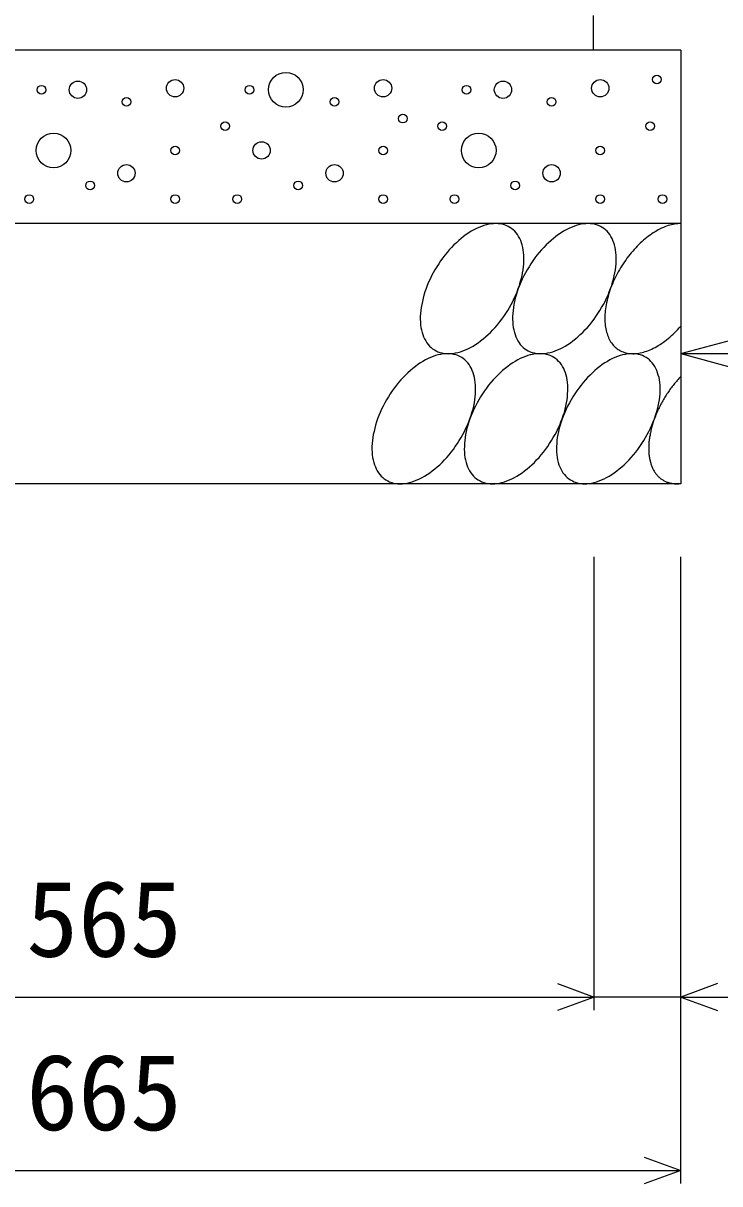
# Model space of a CAD drawing. Units: millimetres, scale not verified. Extents: x -16800 to 16800, y -5940 to 5940.
# Drawn here: x 3838 to 4240, y 2928 to 3597 of the extents above; entities that cross this region are included whole.
import ezdxf
from ezdxf.enums import TextEntityAlignment as Align

# ---------------------------------------------------------------- set-up
doc = ezdxf.new("R2010")
doc.units = ezdxf.units.MM
doc.header["$LTSCALE"] = 20
for name, color, linetype, lineweight in [('0-0_DIM', 7, 'Continuous', 25), ('0-2_HATCH', 6, 'Continuous', 25), ('0-5_OUTLINE', 3, 'Continuous', 25)]:
    doc.layers.add(name, color=color, linetype=linetype, lineweight=lineweight)
doc.styles.add('ＭＳ ゴシック', font='')
doc.styles.get('ＭＳ ゴシック').set_extended_font_data('MS Gothic')

msp = doc.modelspace()

# ---------------------------------------------------------------- linework, layer by layer
at = {"layer": '0-0_DIM'}
for p, q in [((4217.6, 3406.92), (4246.58, 3414.69)), ((4217.6, 3406.92), (4600.92, 3406.92)), ((4217.6, 3406.92), (4246.58, 3399.16)), ((4167.6, 3028.49), (4167.6, 3289.86)), ((4217.6, 2928.49), (4217.6, 3289.86)), ((3602.6, 3035.99), (4167.6, 3035.99)), ((4217.6, 3035.99), (4167.6, 3035.99)), ((4217.6, 3035.99), (4329.4, 3035.99)), ((3552.6, 2935.99), (4217.6, 2935.99))]:
    msp.add_line(p, q, dxfattribs=at)
for points in [[(4146.46, 3043.69), (4167.6, 3035.99), (4146.46, 3028.3)], [(4238.75, 3043.69), (4217.6, 3035.99), (4238.75, 3028.3)], [(4196.46, 2943.69), (4217.6, 2935.99), (4196.46, 2928.3)]]:
    msp.add_lwpolyline(points, dxfattribs=at)
at = {"layer": '0-2_HATCH'}
for points in [[(4119.1, 3479.7), (4118.1, 3480.28), (4117, 3480.77), (4115.9, 3481.18), (4114.7, 3481.49), (4113.5, 3481.72), (4112.3, 3481.85), (4111, 3481.9), (4109.7, 3481.85), (4108.3, 3481.72), (4106.9, 3481.49), (4105.5, 3481.18), (4104.1, 3480.77), (4102.7, 3480.28), (4101.2, 3479.71), (4099.8, 3479.04), (4098.3, 3478.3), (4096.8, 3477.47), (4095.4, 3476.56), (4093.9, 3475.58), (4092.4, 3474.52), (4091, 3473.39), (4089.6, 3472.18), (4088.2, 3470.91), (4086.8, 3469.58), (4085.4, 3468.19), (4084.1, 3466.74), (4082.8, 3465.23), (4081.5, 3463.68), (4080.3, 3462.08), (4079.1, 3460.43), (4078, 3458.75), (4076.9, 3457.03), (4075.8, 3455.28), (4074.8, 3453.51), (4073.9, 3451.71), (4073, 3449.9), (4072.2, 3448.07), (4071.4, 3446.24), (4070.7, 3444.4)], [(4126.5, 3468.19), (4126.2, 3469.58), (4125.8, 3470.91), (4125.3, 3472.18), (4124.8, 3473.38), (4124.1, 3474.52), (4123.5, 3475.58), (4122.7, 3476.56), (4121.9, 3477.47), (4121, 3478.3), (4120.1, 3479.04), (4119.1, 3479.7)], [(4172.3, 3479.7), (4171.3, 3480.28), (4170.2, 3480.77), (4169.1, 3481.18), (4167.9, 3481.49), (4166.7, 3481.72), (4165.5, 3481.85), (4164.2, 3481.9), (4162.9, 3481.85), (4161.5, 3481.72), (4160.1, 3481.49), (4158.7, 3481.18), (4157.3, 3480.77), (4155.9, 3480.28), (4154.4, 3479.71), (4153, 3479.04), (4151.5, 3478.3), (4150, 3477.47), (4148.6, 3476.56), (4147.1, 3475.58), (4145.6, 3474.52), (4144.2, 3473.39), (4142.8, 3472.18), (4141.4, 3470.91), (4140, 3469.58), (4138.6, 3468.19), (4137.3, 3466.74), (4136, 3465.23), (4134.7, 3463.68), (4133.5, 3462.08), (4132.3, 3460.43), (4131.2, 3458.75), (4130.1, 3457.03), (4129, 3455.28), (4128, 3453.51), (4127.1, 3451.71), (4126.2, 3449.9), (4125.4, 3448.07), (4124.6, 3446.24), (4123.9, 3444.4)], [(4179.8, 3468.19), (4179.4, 3469.58), (4179, 3470.91), (4178.5, 3472.18), (4178, 3473.38), (4177.3, 3474.52), (4176.7, 3475.58), (4175.9, 3476.56), (4175.1, 3477.47), (4174.2, 3478.3), (4173.3, 3479.04), (4172.3, 3479.7)], [(4217.6, 3481.9), (4216.7, 3481.89), (4215.9, 3481.84), (4215, 3481.75), (4214.1, 3481.63), (4213.2, 3481.46), (4212.3, 3481.26), (4211.4, 3481.02), (4210.4, 3480.74), (4209.5, 3480.43), (4208.5, 3480.08), (4207.6, 3479.69), (4206.6, 3479.26), (4205.7, 3478.8), (4204.7, 3478.31), (4203.8, 3477.78), (4202.8, 3477.21), (4201.8, 3476.61), (4200.9, 3475.98), (4199.9, 3475.32), (4199, 3474.62), (4198, 3473.89), (4197.1, 3473.13), (4196.2, 3472.35), (4195.3, 3471.53), (4194.3, 3470.69), (4193.4, 3469.81), (4192.5, 3468.92), (4191.7, 3468), (4190.8, 3467.05), (4189.9, 3466.08), (4189.1, 3465.09), (4188.3, 3464.07), (4187.4, 3463.04), (4186.6, 3461.99), (4185.9, 3460.91), (4185.1, 3459.83), (4184.4, 3458.72), (4183.6, 3457.6), (4182.9, 3456.47)], [(4093.4, 3409.09), (4094.9, 3409.75), (4096.4, 3410.5), (4097.8, 3411.32), (4099.3, 3412.23), (4100.8, 3413.22), (4102.2, 3414.28), (4103.6, 3415.41), (4105.1, 3416.61), (4106.5, 3417.88), (4107.9, 3419.21), (4109.2, 3420.61), (4110.6, 3422.06), (4111.9, 3423.56), (4113.1, 3425.12), (4114.4, 3426.72), (4115.5, 3428.36), (4116.7, 3430.04), (4117.8, 3431.76), (4118.8, 3433.51), (4119.8, 3435.28), (4120.8, 3437.08), (4121.6, 3438.89), (4122.5, 3440.72), (4123.2, 3442.56), (4123.9, 3444.4), (4124.6, 3446.24), (4125.1, 3448.07), (4125.6, 3449.9), (4126.1, 3451.71), (4126.4, 3453.51), (4126.7, 3455.28), (4127, 3457.03), (4127.1, 3458.75), (4127.2, 3460.43), (4127.2, 3462.07), (4127.2, 3463.67), (4127, 3465.23), (4126.8, 3466.73), (4126.5, 3468.19)], [(4146.6, 3409.09), (4148.1, 3409.75), (4149.6, 3410.5), (4151, 3411.32), (4152.5, 3412.23), (4154, 3413.22), (4155.4, 3414.28), (4156.9, 3415.41), (4158.3, 3416.61), (4159.7, 3417.88), (4161.1, 3419.21), (4162.4, 3420.61), (4163.8, 3422.06), (4165.1, 3423.56), (4166.3, 3425.12), (4167.6, 3426.72), (4168.7, 3428.36), (4169.9, 3430.04), (4171, 3431.76), (4172, 3433.51), (4173, 3435.28), (4174, 3437.08), (4174.8, 3438.89), (4175.7, 3440.72), (4176.4, 3442.56), (4177.1, 3444.4), (4177.8, 3446.24), (4178.3, 3448.07), (4178.9, 3449.9), (4179.3, 3451.71), (4179.7, 3453.51), (4180, 3455.28), (4180.2, 3457.03), (4180.3, 3458.75), (4180.4, 3460.43), (4180.4, 3462.07), (4180.4, 3463.67), (4180.2, 3465.23), (4180, 3466.73), (4179.8, 3468.19)], [(4182.9, 3456.47), (4182.3, 3455.33), (4181.6, 3454.17), (4181, 3453), (4180.4, 3451.83), (4179.8, 3450.65), (4179.2, 3449.46), (4178.7, 3448.26), (4178.2, 3447.07), (4177.7, 3445.87), (4177.2, 3444.66), (4176.8, 3443.46), (4176.4, 3442.26), (4176, 3441.06), (4175.7, 3439.86), (4175.4, 3438.67), (4175.1, 3437.49), (4174.8, 3436.31), (4174.6, 3435.14), (4174.4, 3433.98), (4174.2, 3432.83), (4174.1, 3431.69), (4174, 3430.56), (4173.9, 3429.45), (4173.9, 3428.36), (4173.8, 3427.28), (4173.9, 3426.22), (4173.9, 3425.18), (4174, 3424.15), (4174.1, 3423.15), (4174.2, 3422.17), (4174.4, 3421.21), (4174.6, 3420.28), (4174.8, 3419.37), (4175.1, 3418.49), (4175.4, 3417.63), (4175.7, 3416.8), (4176, 3416), (4176.4, 3415.23), (4176.8, 3414.49)], [(4070.7, 3444.4), (4070.1, 3442.56), (4069.5, 3440.72), (4069, 3438.9), (4068.6, 3437.08), (4068.2, 3435.29), (4067.9, 3433.51), (4067.7, 3431.77), (4067.5, 3430.05), (4067.4, 3428.37), (4067.4, 3426.72), (4067.5, 3425.12), (4067.6, 3423.56), (4067.8, 3422.06), (4068.1, 3420.61), (4068.4, 3419.21), (4068.9, 3417.88), (4069.3, 3416.61), (4069.9, 3415.41), (4070.5, 3414.28), (4071.2, 3413.22), (4071.9, 3412.23), (4072.7, 3411.33), (4073.6, 3410.5), (4074.5, 3409.75), (4075.5, 3409.09), (4076.5, 3408.51), (4077.6, 3408.02), (4078.7, 3407.62), (4079.9, 3407.3), (4081.1, 3407.08), (4082.4, 3406.94), (4083.7, 3406.9), (4085, 3406.94), (4086.3, 3407.08), (4087.7, 3407.3), (4089.1, 3407.62), (4090.5, 3408.02), (4092, 3408.51), (4093.4, 3409.09)], [(4123.9, 3444.4), (4123.3, 3442.56), (4122.7, 3440.72), (4122.2, 3438.9), (4121.8, 3437.08), (4121.4, 3435.29), (4121.1, 3433.51), (4120.9, 3431.77), (4120.7, 3430.05), (4120.6, 3428.37), (4120.6, 3426.72), (4120.7, 3425.12), (4120.8, 3423.56), (4121, 3422.06), (4121.3, 3420.61), (4121.7, 3419.21), (4122.1, 3417.88), (4122.6, 3416.61), (4123.1, 3415.41), (4123.7, 3414.28), (4124.4, 3413.22), (4125.1, 3412.23), (4126, 3411.33), (4126.8, 3410.5), (4127.7, 3409.75), (4128.7, 3409.09), (4129.7, 3408.51), (4130.8, 3408.02), (4132, 3407.62), (4133.1, 3407.3), (4134.3, 3407.08), (4135.6, 3406.94), (4136.9, 3406.9), (4138.2, 3406.94), (4139.6, 3407.08), (4140.9, 3407.3), (4142.3, 3407.62), (4143.8, 3408.02), (4145.2, 3408.51), (4146.6, 3409.09)], [(4207.6, 3413.51), (4208.5, 3414.21), (4209.5, 3414.94), (4210.4, 3415.7), (4211.4, 3416.49), (4212.3, 3417.31), (4213.2, 3418.15), (4214.1, 3419.02), (4215, 3419.92), (4215.9, 3420.85), (4216.7, 3421.79), (4217.6, 3422.76)], [(4176.8, 3414.49), (4177.2, 3413.78), (4177.7, 3413.1), (4178.2, 3412.46), (4178.7, 3411.84), (4179.2, 3411.26), (4179.8, 3410.72), (4180.4, 3410.21), (4181, 3409.73), (4181.6, 3409.29), (4182.3, 3408.88), (4182.9, 3408.52), (4183.6, 3408.19), (4184.4, 3407.89), (4185.1, 3407.63), (4185.9, 3407.42), (4186.6, 3407.24), (4187.4, 3407.09), (4188.3, 3406.99), (4189.1, 3406.92), (4189.9, 3406.9), (4190.8, 3406.91), (4191.7, 3406.96), (4192.5, 3407.05), (4193.4, 3407.18), (4194.3, 3407.34), (4195.3, 3407.54), (4196.2, 3407.79), (4197.1, 3408.07), (4198, 3408.38), (4199, 3408.74), (4199.9, 3409.13), (4200.9, 3409.55), (4201.8, 3410.02), (4202.8, 3410.51), (4203.8, 3411.05), (4204.7, 3411.61), (4205.7, 3412.21), (4206.6, 3412.85), (4207.6, 3413.51)], [(4091.3, 3404.71), (4090.2, 3405.29), (4089.1, 3405.78), (4088, 3406.19), (4086.8, 3406.5), (4085.6, 3406.73), (4084.4, 3406.86), (4083.1, 3406.91), (4081.8, 3406.86), (4080.4, 3406.73), (4079, 3406.5), (4077.6, 3406.19), (4076.2, 3405.78), (4074.8, 3405.29), (4073.3, 3404.72), (4071.9, 3404.05), (4070.4, 3403.31), (4068.9, 3402.48), (4067.5, 3401.57), (4066, 3400.59), (4064.6, 3399.53), (4063.1, 3398.4), (4061.7, 3397.19), (4060.3, 3395.92), (4058.9, 3394.59), (4057.5, 3393.2), (4056.2, 3391.75), (4054.9, 3390.24), (4053.6, 3388.69), (4052.4, 3387.09), (4051.2, 3385.44), (4050.1, 3383.76), (4049, 3382.04), (4047.9, 3380.29), (4046.9, 3378.52), (4046, 3376.72), (4045.1, 3374.91), (4044.3, 3373.08), (4043.5, 3371.25), (4042.8, 3369.41)], [(4144.5, 3404.71), (4143.4, 3405.29), (4142.3, 3405.78), (4141.2, 3406.19), (4140.1, 3406.5), (4138.8, 3406.73), (4137.6, 3406.86), (4136.3, 3406.91), (4135, 3406.86), (4133.6, 3406.73), (4132.2, 3406.5), (4130.8, 3406.19), (4129.4, 3405.78), (4128, 3405.29), (4126.5, 3404.72), (4125.1, 3404.05), (4123.6, 3403.31), (4122.1, 3402.48), (4120.7, 3401.57), (4119.2, 3400.59), (4117.8, 3399.53), (4116.3, 3398.4), (4114.9, 3397.19), (4113.5, 3395.92), (4112.1, 3394.59), (4110.7, 3393.2), (4109.4, 3391.75), (4108.1, 3390.24), (4106.8, 3388.69), (4105.6, 3387.09), (4104.4, 3385.44), (4103.3, 3383.76), (4102.2, 3382.04), (4101.1, 3380.29), (4100.2, 3378.52), (4099.2, 3376.72), (4098.3, 3374.91), (4097.5, 3373.08), (4096.7, 3371.25), (4096, 3369.41)], [(4197.7, 3404.71), (4196.6, 3405.29), (4195.6, 3405.78), (4194.4, 3406.19), (4193.3, 3406.5), (4192, 3406.73), (4190.8, 3406.86), (4189.5, 3406.91), (4188.2, 3406.86), (4186.8, 3406.73), (4185.5, 3406.5), (4184.1, 3406.19), (4182.6, 3405.78), (4181.2, 3405.29), (4179.7, 3404.72), (4178.3, 3404.05), (4176.8, 3403.31), (4175.4, 3402.48), (4173.9, 3401.57), (4172.4, 3400.59), (4171, 3399.53), (4169.5, 3398.4), (4168.1, 3397.19), (4166.7, 3395.92), (4165.3, 3394.59), (4163.9, 3393.2), (4162.6, 3391.75), (4161.3, 3390.24), (4160.1, 3388.69), (4158.8, 3387.09), (4157.6, 3385.44), (4156.5, 3383.76), (4155.4, 3382.04), (4154.4, 3380.29), (4153.4, 3378.52), (4152.4, 3376.72), (4151.5, 3374.91), (4150.7, 3373.08), (4150, 3371.25), (4149.2, 3369.41)], [(4098.7, 3393.19), (4098.3, 3394.59), (4097.9, 3395.92), (4097.4, 3397.19), (4096.9, 3398.39), (4096.2, 3399.53), (4095.6, 3400.59), (4094.8, 3401.57), (4094, 3402.48), (4093.1, 3403.31), (4092.2, 3404.05), (4091.3, 3404.71)], [(4151.9, 3393.19), (4151.5, 3394.59), (4151.1, 3395.92), (4150.6, 3397.19), (4150.1, 3398.39), (4149.5, 3399.53), (4148.8, 3400.59), (4148, 3401.57), (4147.2, 3402.48), (4146.4, 3403.31), (4145.4, 3404.05), (4144.5, 3404.71)], [(4205.1, 3393.19), (4204.7, 3394.59), (4204.3, 3395.92), (4203.8, 3397.19), (4203.3, 3398.39), (4202.7, 3399.53), (4202, 3400.59), (4201.2, 3401.57), (4200.4, 3402.48), (4199.6, 3403.31), (4198.6, 3404.05), (4197.7, 3404.71)], [(4065.5, 3334.1), (4067, 3334.76), (4068.5, 3335.51), (4069.9, 3336.33), (4071.4, 3337.24), (4072.9, 3338.23), (4074.3, 3339.29), (4075.8, 3340.42), (4077.2, 3341.62), (4078.6, 3342.89), (4080, 3344.22), (4081.3, 3345.62), (4082.7, 3347.07), (4084, 3348.57), (4085.2, 3350.13), (4086.5, 3351.73), (4087.6, 3353.37), (4088.8, 3355.05), (4089.9, 3356.77), (4090.9, 3358.52), (4091.9, 3360.29), (4092.9, 3362.09), (4093.7, 3363.9), (4094.6, 3365.73), (4095.3, 3367.56), (4096, 3369.4), (4096.7, 3371.24), (4097.2, 3373.08), (4097.8, 3374.91), (4098.2, 3376.72), (4098.6, 3378.52), (4098.9, 3380.29), (4099.1, 3382.04), (4099.2, 3383.76), (4099.3, 3385.44), (4099.3, 3387.08), (4099.3, 3388.68), (4099.1, 3390.24), (4098.9, 3391.74), (4098.7, 3393.19)], [(4118.8, 3334.1), (4120.2, 3334.76), (4121.7, 3335.51), (4123.1, 3336.33), (4124.6, 3337.24), (4126.1, 3338.23), (4127.5, 3339.29), (4129, 3340.42), (4130.4, 3341.62), (4131.8, 3342.89), (4133.2, 3344.22), (4134.5, 3345.62), (4135.9, 3347.07), (4137.2, 3348.57), (4138.4, 3350.13), (4139.7, 3351.73), (4140.9, 3353.37), (4142, 3355.05), (4143.1, 3356.77), (4144.1, 3358.52), (4145.1, 3360.29), (4146.1, 3362.09), (4147, 3363.9), (4147.8, 3365.73), (4148.5, 3367.56), (4149.2, 3369.4), (4149.9, 3371.24), (4150.5, 3373.08), (4151, 3374.91), (4151.4, 3376.72), (4151.8, 3378.52), (4152.1, 3380.29), (4152.3, 3382.04), (4152.4, 3383.76), (4152.5, 3385.44), (4152.5, 3387.08), (4152.5, 3388.68), (4152.3, 3390.24), (4152.1, 3391.74), (4151.9, 3393.19)], [(4172, 3334.1), (4173.4, 3334.76), (4174.9, 3335.51), (4176.4, 3336.33), (4177.8, 3337.24), (4179.3, 3338.23), (4180.7, 3339.29), (4182.2, 3340.42), (4183.6, 3341.62), (4185, 3342.89), (4186.4, 3344.22), (4187.8, 3345.62), (4189.1, 3347.07), (4190.4, 3348.57), (4191.7, 3350.13), (4192.9, 3351.73), (4194.1, 3353.37), (4195.2, 3355.05), (4196.3, 3356.77), (4197.3, 3358.52), (4198.3, 3360.29), (4199.3, 3362.09), (4200.2, 3363.9), (4201, 3365.73), (4201.8, 3367.56), (4202.5, 3369.4), (4203.1, 3371.24), (4203.7, 3373.08), (4204.2, 3374.91), (4204.6, 3376.72), (4205, 3378.52), (4205.3, 3380.29), (4205.5, 3382.04), (4205.7, 3383.76), (4205.7, 3385.44), (4205.8, 3387.08), (4205.7, 3388.68), (4205.6, 3390.24), (4205.4, 3391.74), (4205.1, 3393.19)], [(4217.6, 3393.66), (4217.1, 3393.13), (4216.6, 3392.59), (4216.1, 3392.05), (4215.6, 3391.49), (4215.1, 3390.93), (4214.6, 3390.36), (4214.1, 3389.79), (4213.7, 3389.21), (4213.2, 3388.62), (4212.7, 3388.02), (4212.3, 3387.42), (4211.8, 3386.81), (4211.4, 3386.2), (4210.9, 3385.58), (4210.5, 3384.95), (4210.1, 3384.32), (4209.7, 3383.69), (4209.2, 3383.05), (4208.8, 3382.4), (4208.4, 3381.75), (4208, 3381.1), (4207.7, 3380.44), (4207.3, 3379.78), (4206.9, 3379.11), (4206.5, 3378.45), (4206.2, 3377.78), (4205.8, 3377.1), (4205.5, 3376.42), (4205.1, 3375.75), (4204.8, 3375.07), (4204.5, 3374.38), (4204.2, 3373.7), (4203.9, 3373.01), (4203.6, 3372.32), (4203.3, 3371.64), (4203, 3370.95), (4202.8, 3370.26), (4202.5, 3369.57), (4202.3, 3368.88)], [(4042.8, 3369.41), (4042.2, 3367.57), (4041.6, 3365.73), (4041.1, 3363.91), (4040.7, 3362.09), (4040.3, 3360.3), (4040, 3358.52), (4039.8, 3356.77), (4039.6, 3355.06), (4039.5, 3353.37), (4039.5, 3351.73), (4039.6, 3350.13), (4039.7, 3348.57), (4039.9, 3347.07), (4040.2, 3345.62), (4040.6, 3344.22), (4041, 3342.89), (4041.5, 3341.62), (4042, 3340.42), (4042.6, 3339.29), (4043.3, 3338.23), (4044.1, 3337.24), (4044.9, 3336.34), (4045.7, 3335.51), (4046.6, 3334.76), (4047.6, 3334.1), (4048.7, 3333.52), (4049.7, 3333.03), (4050.9, 3332.63), (4052, 3332.31), (4053.2, 3332.09), (4054.5, 3331.95), (4055.8, 3331.91), (4057.1, 3331.95), (4058.5, 3332.09), (4059.8, 3332.31), (4061.2, 3332.63), (4062.7, 3333.03), (4064.1, 3333.52), (4065.5, 3334.1)], [(4096, 3369.41), (4095.4, 3367.57), (4094.8, 3365.73), (4094.3, 3363.91), (4093.9, 3362.09), (4093.5, 3360.3), (4093.2, 3358.52), (4093, 3356.77), (4092.8, 3355.06), (4092.8, 3353.37), (4092.7, 3351.73), (4092.8, 3350.13), (4092.9, 3348.57), (4093.1, 3347.07), (4093.4, 3345.62), (4093.8, 3344.22), (4094.2, 3342.89), (4094.7, 3341.62), (4095.2, 3340.42), (4095.8, 3339.29), (4096.5, 3338.23), (4097.3, 3337.24), (4098.1, 3336.34), (4098.9, 3335.51), (4099.9, 3334.76), (4100.8, 3334.1), (4101.9, 3333.52), (4102.9, 3333.03), (4104.1, 3332.63), (4105.2, 3332.31), (4106.5, 3332.09), (4107.7, 3331.95), (4109, 3331.91), (4110.3, 3331.95), (4111.7, 3332.09), (4113, 3332.31), (4114.4, 3332.63), (4115.9, 3333.03), (4117.3, 3333.52), (4118.8, 3334.1)], [(4149.2, 3369.41), (4148.6, 3367.57), (4148, 3365.73), (4147.5, 3363.91), (4147.1, 3362.09), (4146.7, 3360.3), (4146.4, 3358.52), (4146.2, 3356.77), (4146.1, 3355.06), (4146, 3353.37), (4146, 3351.73), (4146, 3350.13), (4146.1, 3348.57), (4146.4, 3347.07), (4146.6, 3345.62), (4147, 3344.22), (4147.4, 3342.89), (4147.9, 3341.62), (4148.4, 3340.42), (4149, 3339.29), (4149.7, 3338.23), (4150.5, 3337.24), (4151.3, 3336.34), (4152.1, 3335.51), (4153.1, 3334.76), (4154, 3334.1), (4155.1, 3333.52), (4156.1, 3333.03), (4157.3, 3332.63), (4158.4, 3332.31), (4159.7, 3332.09), (4160.9, 3331.95), (4162.2, 3331.91), (4163.5, 3331.95), (4164.9, 3332.09), (4166.3, 3332.31), (4167.7, 3332.63), (4169.1, 3333.03), (4170.5, 3333.52), (4172, 3334.1)], [(4202.3, 3368.88), (4202, 3368.19), (4201.8, 3367.5), (4201.6, 3366.81), (4201.4, 3366.12), (4201.2, 3365.44), (4201, 3364.75), (4200.8, 3364.07), (4200.6, 3363.39), (4200.4, 3362.71), (4200.3, 3362.03), (4200.1, 3361.35), (4200, 3360.68), (4199.9, 3360.01), (4199.8, 3359.34), (4199.7, 3358.68), (4199.6, 3358.02), (4199.5, 3357.37), (4199.4, 3356.72), (4199.3, 3356.07), (4199.3, 3355.43), (4199.2, 3354.79), (4199.2, 3354.16), (4199.2, 3353.53), (4199.2, 3352.91), (4199.2, 3352.29), (4199.2, 3351.68), (4199.2, 3351.07), (4199.2, 3350.47), (4199.2, 3349.88), (4199.3, 3349.3), (4199.3, 3348.72), (4199.4, 3348.15), (4199.5, 3347.58), (4199.6, 3347.02), (4199.7, 3346.47), (4199.8, 3345.93), (4199.9, 3345.4), (4200, 3344.87), (4200.1, 3344.35)], [(4200.1, 3344.35), (4200.3, 3343.85), (4200.4, 3343.35), (4200.6, 3342.85), (4200.8, 3342.37), (4201, 3341.9), (4201.2, 3341.43), (4201.4, 3340.98), (4201.6, 3340.53), (4201.8, 3340.1), (4202, 3339.67), (4202.3, 3339.26), (4202.5, 3338.85), (4202.8, 3338.46), (4203, 3338.07), (4203.3, 3337.7), (4203.6, 3337.34), (4203.9, 3336.98), (4204.2, 3336.64), (4204.5, 3336.31), (4204.8, 3335.99), (4205.1, 3335.69), (4205.5, 3335.39), (4205.8, 3335.11), (4206.2, 3334.83), (4206.5, 3334.57), (4206.9, 3334.32), (4207.3, 3334.08), (4207.7, 3333.86), (4208, 3333.65), (4208.4, 3333.44), (4208.8, 3333.25), (4209.2, 3333.08), (4209.7, 3332.91), (4210.1, 3332.76), (4210.5, 3332.62), (4210.9, 3332.49), (4211.4, 3332.38), (4211.8, 3332.27), (4212.3, 3332.18)], [(4212.3, 3332.18), (4212.7, 3332.11), (4213.2, 3332.04), (4213.7, 3331.99), (4214.1, 3331.95), (4214.6, 3331.92), (4215.1, 3331.91), (4215.6, 3331.91), (4216.1, 3331.92), (4216.6, 3331.94), (4217.1, 3331.98), (4217.6, 3332.03)]]:
    msp.add_lwpolyline(points, dxfattribs=at)
for centre, radius in [((3989.88, 3559.1), 10), ((4203.85, 3565), 2.5), ((3848.85, 3559.1), 2.5), ((3869.88, 3559.1), 5), ((3925.95, 3559.97), 5), ((3968.85, 3559.1), 2.5), ((4045.95, 3559.97), 5), ((4094.07, 3559.1), 2.5), ((4115.1, 3559.1), 5), ((4171.18, 3559.97), 5), ((3897.91, 3552.1), 2.5), ((4017.91, 3552.1), 2.5), ((4143.14, 3552.1), 2.5), ((3954.83, 3538.09), 2.5), ((4057.29, 3542.41), 2.5), ((4080.05, 3538.09), 2.5), ((4200.05, 3538.09), 2.5), ((3855.86, 3524.08), 10), ((4101.08, 3524.08), 10), ((3925.95, 3524.08), 2.5), ((3975.86, 3524.08), 5), ((4045.95, 3524.08), 2.5), ((4171.18, 3524.08), 2.5), ((3897.91, 3510.95), 5), ((4017.91, 3510.95), 5), ((4143.14, 3510.95), 5), ((3876.89, 3503.95), 2.5), ((3996.89, 3503.95), 2.5), ((4122.11, 3503.95), 2.5), ((3841.84, 3496.07), 2.5), ((3925.95, 3496.07), 2.5), ((3961.84, 3496.07), 2.5), ((4045.95, 3496.07), 2.5), ((4087.06, 3496.07), 2.5), ((4171.18, 3496.07), 2.5), ((4207.06, 3496.07), 2.5)]:
    msp.add_circle(centre, radius, dxfattribs=at)
at = {"layer": '0-5_OUTLINE'}
for p, q in [((4167.1, 3601.92), (4167.1, 3581.92)), ((4217.6, 3581.92), (3552.6, 3581.92)), ((4217.6, 3581.92), (4217.6, 3331.92)), ((4217.6, 3481.92), (3552.6, 3481.92)), ((4217.6, 3331.92), (3552.6, 3331.92))]:
    msp.add_line(p, q, dxfattribs=at)

# ---------------------------------------------------------------- texts
at = {"layer": '0-0_DIM', "style": 'ＭＳ ゴシック'}
for s, p in [('565', (3840.1, 3045.99)), ('665', (3840.1, 2945.99))]:
    msp.add_text(s, height=43.99, dxfattribs=at).set_placement(p, align=Align.BOTTOM_LEFT)

doc.saveas('drawing.dxf')
